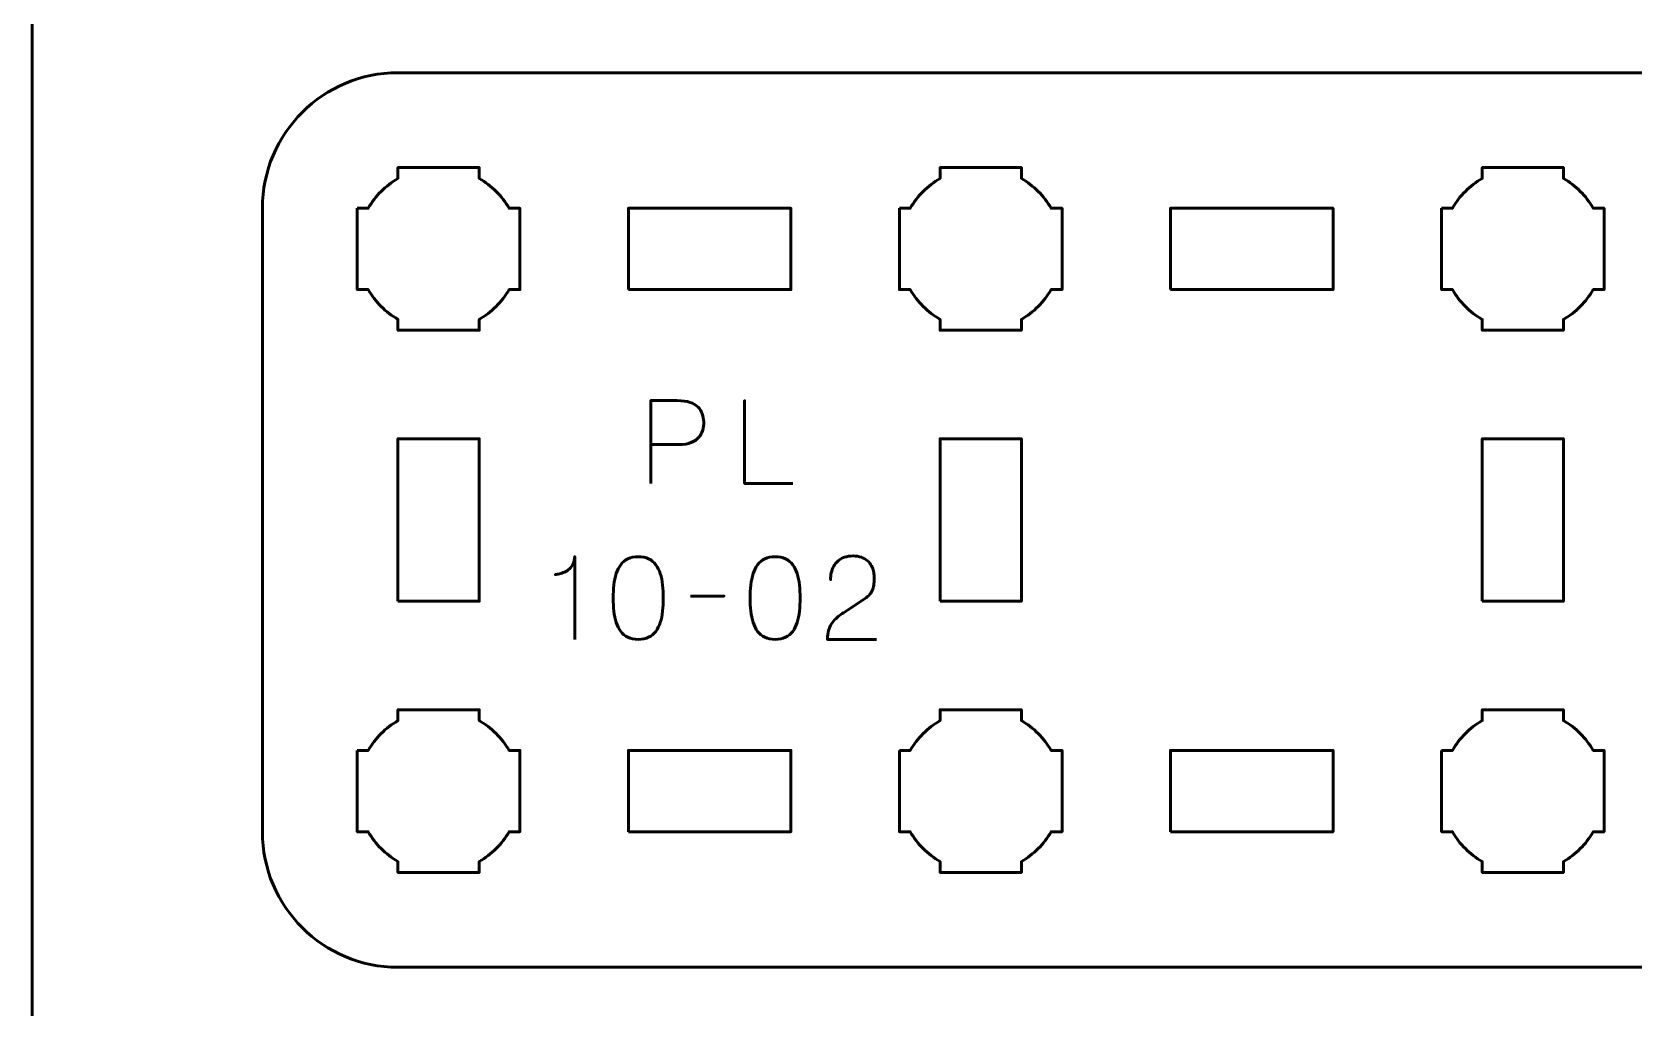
# Model space of a CAD drawing. Header units: centimetres. Extents: x -21 to 0, y -29.7 to 0.
# Drawn here: x -21 to -15.09, y -15.65 to -12.05 of the extents above; entities that cross this region are included whole.
import ezdxf

# ---------------------------------------------------------------- set-up
doc = ezdxf.new("R2010")
doc.units = ezdxf.units.CM
doc.header["$MEASUREMENT"] = 0
doc.layers.add('Layer 1', color=7, linetype='Continuous')

msp = doc.modelspace()

# ---------------------------------------------------------------- linework, layer by layer
at = {"layer": 'Layer 1', "lineweight": 53}
for points in [[(-18.80003, -13.00001), (-18.20003, -13.00001), (-18.20003, -12.70001), (-18.80003, -12.70001), (-18.80003, -13.00001)], [(-16.80003, -13.00001), (-16.20003, -13.00001), (-16.20003, -12.70001), (-16.80003, -12.70001), (-16.80003, -13.00001)], [(-19.65003, -14.15001), (-19.35003, -14.15001), (-19.35003, -13.55001), (-19.65003, -13.55001), (-19.65003, -14.15001)], [(-17.65003, -14.15001), (-17.35003, -14.15001), (-17.35003, -13.55001), (-17.65003, -13.55001), (-17.65003, -14.15001)], [(-15.65003, -14.15001), (-15.35003, -14.15001), (-15.35003, -13.55001), (-15.65003, -13.55001), (-15.65003, -14.15001)], [(-18.80003, -15.00001), (-18.20003, -15.00001), (-18.20003, -14.70001), (-18.80003, -14.70001), (-18.80003, -15.00001)], [(-16.80003, -15.00001), (-16.20003, -15.00001), (-16.20003, -14.70001), (-16.80003, -14.70001), (-16.80003, -15.00001)]]:
    msp.add_lwpolyline(points, close=True, dxfattribs=at)
at = {"layer": 'Layer 1', "color": 1, "lineweight": 53}
msp.add_open_spline([(-21.00003, -29.19995), (-21.00003, -29.19995), (-21.00003, -5.89992), (-21.00003, -5.89992), (-21.00003, -5.89992), (-21.00003, -5.81709), (-20.93286, -5.74992), (-20.85003, -5.74992), (-20.85003, -5.74992), (-20.7672, -5.74992), (-20.70003, -5.68275), (-20.70003, -5.59992), (-20.70003, -5.59992), (-20.70003, -5.51709), (-20.7672, -5.44992), (-20.85003, -5.44992), (-20.85003, -5.44992), (-20.93286, -5.44992), (-21.00003, -5.38275), (-21.00003, -5.29992), (-21.00003, -5.29992), (-21.00003, -5.21709), (-20.93286, -5.14992), (-20.85003, -5.14992), (-20.85003, -5.14992), (-20.7672, -5.14992), (-20.70003, -5.08275), (-20.70003, -4.99992), (-20.70003, -4.99992), (-20.70003, -4.91709), (-20.7672, -4.84992), (-20.85003, -4.84992), (-20.85003, -4.84992), (-20.93286, -4.84992), (-21.00003, -4.78275), (-21.00003, -4.69992), (-21.00003, -4.69992), (-21.00003, -4.61709), (-20.93286, -4.54992), (-20.85003, -4.54992), (-20.85003, -4.54992), (-20.7672, -4.54992), (-20.70003, -4.48275), (-20.70003, -4.39992), (-20.70003, -4.39992), (-20.70003, -4.31709), (-20.7672, -4.24992), (-20.85003, -4.24992), (-20.85003, -4.24992), (-20.93286, -4.24992), (-21.00003, -4.18275), (-21.00003, -4.09992), (-21.00003, -4.09992), (-21.00003, -4.01709), (-20.93286, -3.94992), (-20.85003, -3.94992), (-20.85003, -3.94992), (-20.7672, -3.94992), (-20.70003, -3.88275), (-20.70003, -3.79992), (-20.70003, -3.79992), (-20.70003, -3.71709), (-20.7672, -3.64992), (-20.85003, -3.64992), (-20.85003, -3.64992), (-20.93286, -3.64992), (-21.00003, -3.58275), (-21.00003, -3.49992), (-21.00003, -3.49992), (-21.00003, -3.41709), (-20.93286, -3.34992), (-20.85003, -3.34992), (-20.85003, -3.34992), (-20.7672, -3.34992), (-20.70003, -3.28275), (-20.70003, -3.19992), (-20.70003, -3.19992), (-20.70003, -3.11709), (-20.7672, -3.04992), (-20.85003, -3.04992), (-20.85003, -3.04992), (-20.93286, -3.04992), (-21.00003, -2.98275), (-21.00003, -2.89992), (-21.00003, -2.89992), (-21.00003, -2.81709), (-20.93286, -2.74992), (-20.85003, -2.74992), (-20.85003, -2.74992), (-20.7672, -2.74992), (-20.70003, -2.68275), (-20.70003, -2.59992), (-20.70003, -2.59992), (-20.70003, -2.51709), (-20.7672, -2.44992), (-20.85003, -2.44992), (-20.85003, -2.44992), (-20.93286, -2.44992), (-21.00003, -2.38275), (-21.00003, -2.29992), (-21.00003, -2.29992), (-21.00003, -2.21709), (-20.93286, -2.14992), (-20.85003, -2.14992), (-20.85003, -2.14992), (-20.7672, -2.14992), (-20.70003, -2.08275), (-20.70003, -1.99992), (-20.70003, -1.99992), (-20.70003, -1.91709), (-20.7672, -1.84992), (-20.85003, -1.84992), (-20.85003, -1.84992), (-20.93286, -1.84992), (-21.00003, -1.78275), (-21.00003, -1.69992), (-21.00003, -1.69992), (-21.00003, -1.61709), (-20.93286, -1.54992), (-20.85003, -1.54992), (-20.85003, -1.54992), (-20.7672, -1.54992), (-20.70003, -1.48275), (-20.70003, -1.39992), (-20.70003, -1.39992), (-20.70003, -1.31709), (-20.7672, -1.24992), (-20.85003, -1.24992), (-20.85003, -1.24992), (-20.93286, -1.24992), (-21.00003, -1.18275), (-21.00003, -1.09992), (-21.00003, -1.09992), (-21.00003, -1.09992), (-21.00003, -0.49992), (-21.00003, -0.49992), (-21.00003, -0.49992), (-21.00003, -0.22295), (-20.77694, 0.00004), (-20.49994, 0.00004), (-20.49994, 0.00004), (-20.49994, 0.00004), (-0.50008, 0.00004), (-0.50008, 0.00004), (-0.50008, 0.00004), (-0.22294, 0.00004), (0.00002, -0.22295), (0.00002, -0.49992), (0.00002, -0.49992), (0.00002, -0.49992), (0.00002, -29.19995), (0.00002, -29.19995), (0.00002, -29.19995), (0.00002, -29.47695), (-0.22294, -29.70004), (-0.50008, -29.70004), (-0.50008, -29.70004), (-0.50008, -29.70004), (-20.49994, -29.70004), (-20.49994, -29.70004), (-20.49994, -29.70004), (-20.77694, -29.70004), (-21.00003, -29.47695), (-21.00003, -29.19995)], degree=3, knots=[0, 0, 0, 0, 0.0243902, 0.0243902, 0.0243902, 0.0243902, 0.0487805, 0.0487805, 0.0487805, 0.0487805, 0.0731707, 0.0731707, 0.0731707, 0.0731707, 0.097561, 0.097561, 0.097561, 0.097561, 0.1219512, 0.1219512, 0.1219512, 0.1219512, 0.1463415, 0.1463415, 0.1463415, 0.1463415, 0.1707317, 0.1707317, 0.1707317, 0.1707317, 0.195122, 0.195122, 0.195122, 0.195122, 0.2195122, 0.2195122, 0.2195122, 0.2195122, 0.2439024, 0.2439024, 0.2439024, 0.2439024, 0.2682927, 0.2682927, 0.2682927, 0.2682927, 0.2926829, 0.2926829, 0.2926829, 0.2926829, 0.3170732, 0.3170732, 0.3170732, 0.3170732, 0.3414634, 0.3414634, 0.3414634, 0.3414634, 0.3658537, 0.3658537, 0.3658537, 0.3658537, 0.3902439, 0.3902439, 0.3902439, 0.3902439, 0.4146341, 0.4146341, 0.4146341, 0.4146341, 0.4390244, 0.4390244, 0.4390244, 0.4390244, 0.4634146, 0.4634146, 0.4634146, 0.4634146, 0.4878049, 0.4878049, 0.4878049, 0.4878049, 0.5121951, 0.5121951, 0.5121951, 0.5121951, 0.5365854, 0.5365854, 0.5365854, 0.5365854, 0.5609756, 0.5609756, 0.5609756, 0.5609756, 0.5853659, 0.5853659, 0.5853659, 0.5853659, 0.6097561, 0.6097561, 0.6097561, 0.6097561, 0.6341463, 0.6341463, 0.6341463, 0.6341463, 0.6585366, 0.6585366, 0.6585366, 0.6585366, 0.6829268, 0.6829268, 0.6829268, 0.6829268, 0.7073171, 0.7073171, 0.7073171, 0.7073171, 0.7317073, 0.7317073, 0.7317073, 0.7317073, 0.7560976, 0.7560976, 0.7560976, 0.7560976, 0.7804878, 0.7804878, 0.7804878, 0.7804878, 0.804878, 0.804878, 0.804878, 0.804878, 0.8292683, 0.8292683, 0.8292683, 0.8292683, 0.8536585, 0.8536585, 0.8536585, 0.8536585, 0.8780488, 0.8780488, 0.8780488, 0.8780488, 0.902439, 0.902439, 0.902439, 0.902439, 0.9268293, 0.9268293, 0.9268293, 0.9268293, 0.9512195, 0.9512195, 0.9512195, 0.9512195, 0.9756098, 0.9756098, 0.9756098, 0.9756098, 1, 1, 1, 1], dxfattribs=at)
at = {"layer": 'Layer 1', "color": 3, "lineweight": 53}
msp.add_open_spline([(-20.15003, -15.00001), (-20.15003, -15.00001), (-20.15003, -12.70001), (-20.15003, -12.70001), (-20.15003, -12.70001), (-20.15003, -12.42392), (-19.92612, -12.20001), (-19.65003, -12.20001), (-19.65003, -12.20001), (-19.65003, -12.20001), (-1.35003, -12.20001), (-1.35003, -12.20001), (-1.35003, -12.20001), (-1.07394, -12.20001), (-0.85003, -12.42392), (-0.85003, -12.70001), (-0.85003, -12.70001), (-0.85003, -12.70001), (-0.85003, -15.00001), (-0.85003, -15.00001), (-0.85003, -15.00001), (-0.85003, -15.2761), (-1.07394, -15.50001), (-1.35003, -15.50001), (-1.35003, -15.50001), (-1.35003, -15.50001), (-19.65003, -15.50001), (-19.65003, -15.50001), (-19.65003, -15.50001), (-19.92612, -15.50001), (-20.15003, -15.2761), (-20.15003, -15.00001)], degree=3, knots=[0, 0, 0, 0, 0.125, 0.125, 0.125, 0.125, 0.25, 0.25, 0.25, 0.25, 0.375, 0.375, 0.375, 0.375, 0.5, 0.5, 0.5, 0.5, 0.625, 0.625, 0.625, 0.625, 0.75, 0.75, 0.75, 0.75, 0.875, 0.875, 0.875, 0.875, 1, 1, 1, 1], dxfattribs=at)
at = {"layer": 'Layer 1', "lineweight": 53}
for points in [[(-19.80003, -12.70001), (-19.80003, -12.70001), (-19.75988, -12.70001), (-19.75988, -12.70001), (-19.75988, -12.70001), (-19.73353, -12.65448), (-19.69556, -12.61651), (-19.65003, -12.59016), (-19.65003, -12.59016), (-19.65003, -12.59016), (-19.65003, -12.55001), (-19.65003, -12.55001), (-19.65003, -12.55001), (-19.65003, -12.55001), (-19.50003, -12.55001), (-19.50003, -12.55001), (-19.50003, -12.55001), (-19.50003, -12.55001), (-19.35003, -12.55001), (-19.35003, -12.55001), (-19.35003, -12.55001), (-19.35003, -12.55001), (-19.35003, -12.59016), (-19.35003, -12.59016), (-19.35003, -12.59016), (-19.3045, -12.61651), (-19.26653, -12.65448), (-19.24018, -12.70001), (-19.24018, -12.70001), (-19.24018, -12.70001), (-19.20003, -12.70001), (-19.20003, -12.70001), (-19.20003, -12.70001), (-19.20003, -12.70001), (-19.20003, -12.85001), (-19.20003, -12.85001), (-19.20003, -12.85001), (-19.20003, -12.85001), (-19.20003, -13.00001), (-19.20003, -13.00001), (-19.20003, -13.00001), (-19.20003, -13.00001), (-19.24018, -13.00001), (-19.24018, -13.00001), (-19.24018, -13.00001), (-19.26653, -13.04554), (-19.3045, -13.08351), (-19.35003, -13.10986), (-19.35003, -13.10986), (-19.35003, -13.10986), (-19.35003, -13.15001), (-19.35003, -13.15001), (-19.35003, -13.15001), (-19.35003, -13.15001), (-19.50003, -13.15001), (-19.50003, -13.15001), (-19.50003, -13.15001), (-19.50003, -13.15001), (-19.65003, -13.15001), (-19.65003, -13.15001), (-19.65003, -13.15001), (-19.65003, -13.15001), (-19.65003, -13.10986), (-19.65003, -13.10986), (-19.65003, -13.10986), (-19.69556, -13.08351), (-19.73353, -13.04554), (-19.75988, -13.00001), (-19.75988, -13.00001), (-19.75988, -13.00001), (-19.80003, -13.00001), (-19.80003, -13.00001), (-19.80003, -13.00001), (-19.80003, -13.00001), (-19.80003, -12.85001), (-19.80003, -12.85001), (-19.80003, -12.85001), (-19.80003, -12.85001), (-19.80003, -12.70001), (-19.80003, -12.70001)], [(-17.80003, -12.70001), (-17.80003, -12.70001), (-17.75988, -12.70001), (-17.75988, -12.70001), (-17.75988, -12.70001), (-17.73353, -12.65448), (-17.69556, -12.61651), (-17.65003, -12.59016), (-17.65003, -12.59016), (-17.65003, -12.59016), (-17.65003, -12.55001), (-17.65003, -12.55001), (-17.65003, -12.55001), (-17.65003, -12.55001), (-17.50003, -12.55001), (-17.50003, -12.55001), (-17.50003, -12.55001), (-17.50003, -12.55001), (-17.35003, -12.55001), (-17.35003, -12.55001), (-17.35003, -12.55001), (-17.35003, -12.55001), (-17.35003, -12.59016), (-17.35003, -12.59016), (-17.35003, -12.59016), (-17.3045, -12.61651), (-17.26653, -12.65448), (-17.24018, -12.70001), (-17.24018, -12.70001), (-17.24018, -12.70001), (-17.20003, -12.70001), (-17.20003, -12.70001), (-17.20003, -12.70001), (-17.20003, -12.70001), (-17.20003, -12.85001), (-17.20003, -12.85001), (-17.20003, -12.85001), (-17.20003, -12.85001), (-17.20003, -13.00001), (-17.20003, -13.00001), (-17.20003, -13.00001), (-17.20003, -13.00001), (-17.24018, -13.00001), (-17.24018, -13.00001), (-17.24018, -13.00001), (-17.26653, -13.04554), (-17.3045, -13.08351), (-17.35003, -13.10986), (-17.35003, -13.10986), (-17.35003, -13.10986), (-17.35003, -13.15001), (-17.35003, -13.15001), (-17.35003, -13.15001), (-17.35003, -13.15001), (-17.50003, -13.15001), (-17.50003, -13.15001), (-17.50003, -13.15001), (-17.50003, -13.15001), (-17.65003, -13.15001), (-17.65003, -13.15001), (-17.65003, -13.15001), (-17.65003, -13.15001), (-17.65003, -13.10986), (-17.65003, -13.10986), (-17.65003, -13.10986), (-17.69556, -13.08351), (-17.73353, -13.04554), (-17.75988, -13.00001), (-17.75988, -13.00001), (-17.75988, -13.00001), (-17.80003, -13.00001), (-17.80003, -13.00001), (-17.80003, -13.00001), (-17.80003, -13.00001), (-17.80003, -12.85001), (-17.80003, -12.85001), (-17.80003, -12.85001), (-17.80003, -12.85001), (-17.80003, -12.70001), (-17.80003, -12.70001)], [(-15.80003, -12.70001), (-15.80003, -12.70001), (-15.75988, -12.70001), (-15.75988, -12.70001), (-15.75988, -12.70001), (-15.73353, -12.65448), (-15.69556, -12.61651), (-15.65003, -12.59016), (-15.65003, -12.59016), (-15.65003, -12.59016), (-15.65003, -12.55001), (-15.65003, -12.55001), (-15.65003, -12.55001), (-15.65003, -12.55001), (-15.50003, -12.55001), (-15.50003, -12.55001), (-15.50003, -12.55001), (-15.50003, -12.55001), (-15.35003, -12.55001), (-15.35003, -12.55001), (-15.35003, -12.55001), (-15.35003, -12.55001), (-15.35003, -12.59016), (-15.35003, -12.59016), (-15.35003, -12.59016), (-15.3045, -12.61651), (-15.26653, -12.65448), (-15.24018, -12.70001), (-15.24018, -12.70001), (-15.24018, -12.70001), (-15.20003, -12.70001), (-15.20003, -12.70001), (-15.20003, -12.70001), (-15.20003, -12.70001), (-15.20003, -12.85001), (-15.20003, -12.85001), (-15.20003, -12.85001), (-15.20003, -12.85001), (-15.20003, -13.00001), (-15.20003, -13.00001), (-15.20003, -13.00001), (-15.20003, -13.00001), (-15.24018, -13.00001), (-15.24018, -13.00001), (-15.24018, -13.00001), (-15.26653, -13.04554), (-15.3045, -13.08351), (-15.35003, -13.10986), (-15.35003, -13.10986), (-15.35003, -13.10986), (-15.35003, -13.15001), (-15.35003, -13.15001), (-15.35003, -13.15001), (-15.35003, -13.15001), (-15.50003, -13.15001), (-15.50003, -13.15001), (-15.50003, -13.15001), (-15.50003, -13.15001), (-15.65003, -13.15001), (-15.65003, -13.15001), (-15.65003, -13.15001), (-15.65003, -13.15001), (-15.65003, -13.10986), (-15.65003, -13.10986), (-15.65003, -13.10986), (-15.69556, -13.08351), (-15.73353, -13.04554), (-15.75988, -13.00001), (-15.75988, -13.00001), (-15.75988, -13.00001), (-15.80003, -13.00001), (-15.80003, -13.00001), (-15.80003, -13.00001), (-15.80003, -13.00001), (-15.80003, -12.85001), (-15.80003, -12.85001), (-15.80003, -12.85001), (-15.80003, -12.85001), (-15.80003, -12.70001), (-15.80003, -12.70001)], [(-19.80003, -14.70001), (-19.80003, -14.70001), (-19.75988, -14.70001), (-19.75988, -14.70001), (-19.75988, -14.70001), (-19.73353, -14.65448), (-19.69556, -14.61651), (-19.65003, -14.59016), (-19.65003, -14.59016), (-19.65003, -14.59016), (-19.65003, -14.55001), (-19.65003, -14.55001), (-19.65003, -14.55001), (-19.65003, -14.55001), (-19.50003, -14.55001), (-19.50003, -14.55001), (-19.50003, -14.55001), (-19.50003, -14.55001), (-19.35003, -14.55001), (-19.35003, -14.55001), (-19.35003, -14.55001), (-19.35003, -14.55001), (-19.35003, -14.59016), (-19.35003, -14.59016), (-19.35003, -14.59016), (-19.3045, -14.61651), (-19.26653, -14.65448), (-19.24018, -14.70001), (-19.24018, -14.70001), (-19.24018, -14.70001), (-19.20003, -14.70001), (-19.20003, -14.70001), (-19.20003, -14.70001), (-19.20003, -14.70001), (-19.20003, -14.85001), (-19.20003, -14.85001), (-19.20003, -14.85001), (-19.20003, -14.85001), (-19.20003, -15.00001), (-19.20003, -15.00001), (-19.20003, -15.00001), (-19.20003, -15.00001), (-19.24018, -15.00001), (-19.24018, -15.00001), (-19.24018, -15.00001), (-19.26653, -15.04554), (-19.3045, -15.08351), (-19.35003, -15.10986), (-19.35003, -15.10986), (-19.35003, -15.10986), (-19.35003, -15.15001), (-19.35003, -15.15001), (-19.35003, -15.15001), (-19.35003, -15.15001), (-19.50003, -15.15001), (-19.50003, -15.15001), (-19.50003, -15.15001), (-19.50003, -15.15001), (-19.65003, -15.15001), (-19.65003, -15.15001), (-19.65003, -15.15001), (-19.65003, -15.15001), (-19.65003, -15.10986), (-19.65003, -15.10986), (-19.65003, -15.10986), (-19.69556, -15.08351), (-19.73353, -15.04554), (-19.75988, -15.00001), (-19.75988, -15.00001), (-19.75988, -15.00001), (-19.80003, -15.00001), (-19.80003, -15.00001), (-19.80003, -15.00001), (-19.80003, -15.00001), (-19.80003, -14.85001), (-19.80003, -14.85001), (-19.80003, -14.85001), (-19.80003, -14.85001), (-19.80003, -14.70001), (-19.80003, -14.70001)], [(-17.80003, -14.70001), (-17.80003, -14.70001), (-17.75988, -14.70001), (-17.75988, -14.70001), (-17.75988, -14.70001), (-17.73353, -14.65448), (-17.69556, -14.61651), (-17.65003, -14.59016), (-17.65003, -14.59016), (-17.65003, -14.59016), (-17.65003, -14.55001), (-17.65003, -14.55001), (-17.65003, -14.55001), (-17.65003, -14.55001), (-17.50003, -14.55001), (-17.50003, -14.55001), (-17.50003, -14.55001), (-17.50003, -14.55001), (-17.35003, -14.55001), (-17.35003, -14.55001), (-17.35003, -14.55001), (-17.35003, -14.55001), (-17.35003, -14.59016), (-17.35003, -14.59016), (-17.35003, -14.59016), (-17.3045, -14.61651), (-17.26653, -14.65448), (-17.24018, -14.70001), (-17.24018, -14.70001), (-17.24018, -14.70001), (-17.20003, -14.70001), (-17.20003, -14.70001), (-17.20003, -14.70001), (-17.20003, -14.70001), (-17.20003, -14.85001), (-17.20003, -14.85001), (-17.20003, -14.85001), (-17.20003, -14.85001), (-17.20003, -15.00001), (-17.20003, -15.00001), (-17.20003, -15.00001), (-17.20003, -15.00001), (-17.24018, -15.00001), (-17.24018, -15.00001), (-17.24018, -15.00001), (-17.26653, -15.04554), (-17.3045, -15.08351), (-17.35003, -15.10986), (-17.35003, -15.10986), (-17.35003, -15.10986), (-17.35003, -15.15001), (-17.35003, -15.15001), (-17.35003, -15.15001), (-17.35003, -15.15001), (-17.50003, -15.15001), (-17.50003, -15.15001), (-17.50003, -15.15001), (-17.50003, -15.15001), (-17.65003, -15.15001), (-17.65003, -15.15001), (-17.65003, -15.15001), (-17.65003, -15.15001), (-17.65003, -15.10986), (-17.65003, -15.10986), (-17.65003, -15.10986), (-17.69556, -15.08351), (-17.73353, -15.04554), (-17.75988, -15.00001), (-17.75988, -15.00001), (-17.75988, -15.00001), (-17.80003, -15.00001), (-17.80003, -15.00001), (-17.80003, -15.00001), (-17.80003, -15.00001), (-17.80003, -14.85001), (-17.80003, -14.85001), (-17.80003, -14.85001), (-17.80003, -14.85001), (-17.80003, -14.70001), (-17.80003, -14.70001)], [(-15.80003, -14.70001), (-15.80003, -14.70001), (-15.75988, -14.70001), (-15.75988, -14.70001), (-15.75988, -14.70001), (-15.73353, -14.65448), (-15.69556, -14.61651), (-15.65003, -14.59016), (-15.65003, -14.59016), (-15.65003, -14.59016), (-15.65003, -14.55001), (-15.65003, -14.55001), (-15.65003, -14.55001), (-15.65003, -14.55001), (-15.50003, -14.55001), (-15.50003, -14.55001), (-15.50003, -14.55001), (-15.50003, -14.55001), (-15.35003, -14.55001), (-15.35003, -14.55001), (-15.35003, -14.55001), (-15.35003, -14.55001), (-15.35003, -14.59016), (-15.35003, -14.59016), (-15.35003, -14.59016), (-15.3045, -14.61651), (-15.26653, -14.65448), (-15.24018, -14.70001), (-15.24018, -14.70001), (-15.24018, -14.70001), (-15.20003, -14.70001), (-15.20003, -14.70001), (-15.20003, -14.70001), (-15.20003, -14.70001), (-15.20003, -14.85001), (-15.20003, -14.85001), (-15.20003, -14.85001), (-15.20003, -14.85001), (-15.20003, -15.00001), (-15.20003, -15.00001), (-15.20003, -15.00001), (-15.20003, -15.00001), (-15.24018, -15.00001), (-15.24018, -15.00001), (-15.24018, -15.00001), (-15.26653, -15.04554), (-15.3045, -15.08351), (-15.35003, -15.10986), (-15.35003, -15.10986), (-15.35003, -15.10986), (-15.35003, -15.15001), (-15.35003, -15.15001), (-15.35003, -15.15001), (-15.35003, -15.15001), (-15.50003, -15.15001), (-15.50003, -15.15001), (-15.50003, -15.15001), (-15.50003, -15.15001), (-15.65003, -15.15001), (-15.65003, -15.15001), (-15.65003, -15.15001), (-15.65003, -15.15001), (-15.65003, -15.10986), (-15.65003, -15.10986), (-15.65003, -15.10986), (-15.69556, -15.08351), (-15.73353, -15.04554), (-15.75988, -15.00001), (-15.75988, -15.00001), (-15.75988, -15.00001), (-15.80003, -15.00001), (-15.80003, -15.00001), (-15.80003, -15.00001), (-15.80003, -15.00001), (-15.80003, -14.85001), (-15.80003, -14.85001), (-15.80003, -14.85001), (-15.80003, -14.85001), (-15.80003, -14.70001), (-15.80003, -14.70001)]]:
    msp.add_open_spline(points, degree=3, knots=[0, 0, 0, 0, 0.05, 0.05, 0.05, 0.05, 0.1, 0.1, 0.1, 0.1, 0.15, 0.15, 0.15, 0.15, 0.2, 0.2, 0.2, 0.2, 0.25, 0.25, 0.25, 0.25, 0.3, 0.3, 0.3, 0.3, 0.35, 0.35, 0.35, 0.35, 0.4, 0.4, 0.4, 0.4, 0.45, 0.45, 0.45, 0.45, 0.5, 0.5, 0.5, 0.5, 0.55, 0.55, 0.55, 0.55, 0.6, 0.6, 0.6, 0.6, 0.65, 0.65, 0.65, 0.65, 0.7, 0.7, 0.7, 0.7, 0.75, 0.75, 0.75, 0.75, 0.8, 0.8, 0.8, 0.8, 0.85, 0.85, 0.85, 0.85, 0.9, 0.9, 0.9, 0.9, 0.95, 0.95, 0.95, 0.95, 1, 1, 1, 1], dxfattribs=at)
at = {"layer": 'Layer 1', "color": 5, "lineweight": 53}
for points, knots in [([(-18.71762, -13.71495), (-18.71762, -13.71495), (-18.71762, -13.40973), (-18.71762, -13.40973), (-18.71762, -13.40973), (-18.71762, -13.40973), (-18.62025, -13.40973), (-18.62025, -13.40973), (-18.62025, -13.40973), (-18.60078, -13.4098), (-18.58477, -13.41199), (-18.57214, -13.41622), (-18.57214, -13.41622), (-18.55958, -13.42038), (-18.5497, -13.42617), (-18.54257, -13.43351), (-18.54257, -13.43351), (-18.53545, -13.44077), (-18.53037, -13.4491), (-18.52726, -13.45848), (-18.52726, -13.45848), (-18.52423, -13.46787), (-18.52247, -13.47767), (-18.52204, -13.48805), (-18.52204, -13.48805), (-18.52155, -13.49842), (-18.52275, -13.50858), (-18.52557, -13.51845), (-18.52557, -13.51845), (-18.52846, -13.52833), (-18.53333, -13.53729), (-18.54032, -13.54534), (-18.54032, -13.54534), (-18.54723, -13.55338), (-18.55661, -13.5598), (-18.5684, -13.56453), (-18.5684, -13.56453), (-18.58018, -13.56932), (-18.59478, -13.57172), (-18.61221, -13.57186), (-18.61221, -13.57186), (-18.61221, -13.57186), (-18.71762, -13.57186), (-18.71762, -13.57186), (-18.71762, -13.57186), (-18.71762, -13.57186), (-18.61221, -13.57186), (-18.61221, -13.57186), (-18.61221, -13.57186), (-18.59514, -13.57172), (-18.58067, -13.56932), (-18.56896, -13.56453), (-18.56896, -13.56453), (-18.55718, -13.5598), (-18.54779, -13.55338), (-18.54074, -13.54534), (-18.54074, -13.54534), (-18.53375, -13.53729), (-18.52874, -13.52833), (-18.52578, -13.51845), (-18.52578, -13.51845), (-18.52282, -13.50858), (-18.52155, -13.49842), (-18.52204, -13.48805), (-18.52204, -13.48805), (-18.52247, -13.47767), (-18.52423, -13.46787), (-18.5274, -13.45848), (-18.5274, -13.45848), (-18.53051, -13.4491), (-18.53573, -13.44077), (-18.54286, -13.43351), (-18.54286, -13.43351), (-18.55005, -13.42617), (-18.55993, -13.42038), (-18.57249, -13.41622), (-18.57249, -13.41622), (-18.58512, -13.41199), (-18.60099, -13.4098), (-18.62025, -13.40973), (-18.62025, -13.40973), (-18.62025, -13.40973), (-18.71762, -13.40973), (-18.71762, -13.40973), (-18.71762, -13.40973), (-18.71762, -13.40973), (-18.71762, -13.71495), (-18.71762, -13.71495)], [0, 0, 0, 0, 0.0454545, 0.0454545, 0.0454545, 0.0454545, 0.0909091, 0.0909091, 0.0909091, 0.0909091, 0.1363636, 0.1363636, 0.1363636, 0.1363636, 0.1818182, 0.1818182, 0.1818182, 0.1818182, 0.2272727, 0.2272727, 0.2272727, 0.2272727, 0.2727273, 0.2727273, 0.2727273, 0.2727273, 0.3181818, 0.3181818, 0.3181818, 0.3181818, 0.3636364, 0.3636364, 0.3636364, 0.3636364, 0.4090909, 0.4090909, 0.4090909, 0.4090909, 0.4545455, 0.4545455, 0.4545455, 0.4545455, 0.5, 0.5, 0.5, 0.5, 0.5454545, 0.5454545, 0.5454545, 0.5454545, 0.5909091, 0.5909091, 0.5909091, 0.5909091, 0.6363636, 0.6363636, 0.6363636, 0.6363636, 0.6818182, 0.6818182, 0.6818182, 0.6818182, 0.7272727, 0.7272727, 0.7272727, 0.7272727, 0.7727273, 0.7727273, 0.7727273, 0.7727273, 0.8181818, 0.8181818, 0.8181818, 0.8181818, 0.8636364, 0.8636364, 0.8636364, 0.8636364, 0.9090909, 0.9090909, 0.9090909, 0.9090909, 0.9545455, 0.9545455, 0.9545455, 0.9545455, 1, 1, 1, 1]), ([(-18.19312, -13.71495), (-18.19312, -13.71495), (-18.37134, -13.71495), (-18.37134, -13.71495), (-18.37134, -13.71495), (-18.37134, -13.71495), (-18.37134, -13.40973), (-18.37134, -13.40973), (-18.37134, -13.40973), (-18.37134, -13.40973), (-18.37134, -13.71495), (-18.37134, -13.71495), (-18.37134, -13.71495), (-18.37134, -13.71495), (-18.19312, -13.71495), (-18.19312, -13.71495)], [0, 0, 0, 0, 0.25, 0.25, 0.25, 0.25, 0.5, 0.5, 0.5, 0.5, 0.75, 0.75, 0.75, 0.75, 1, 1, 1, 1]), ([(-18.99807, -14.29026), (-18.99807, -14.29026), (-18.99807, -13.98504), (-18.99807, -13.98504), (-18.99807, -13.98504), (-18.99814, -13.99541), (-18.99998, -14.0043), (-19.00351, -14.01171), (-19.00351, -14.01171), (-19.00696, -14.01919), (-19.01155, -14.02533), (-19.01719, -14.03026), (-19.01719, -14.03026), (-19.02284, -14.0352), (-19.02891, -14.03915), (-19.0354, -14.04212), (-19.0354, -14.04212), (-19.04189, -14.04501), (-19.04817, -14.0472), (-19.05424, -14.04854), (-19.05424, -14.04854), (-19.06037, -14.04995), (-19.0656, -14.0508), (-19.07004, -14.05108), (-19.07004, -14.05108), (-19.0656, -14.0508), (-19.06037, -14.04995), (-19.05424, -14.04854), (-19.05424, -14.04854), (-19.04817, -14.0472), (-19.04189, -14.04501), (-19.0354, -14.04212), (-19.0354, -14.04212), (-19.02891, -14.03915), (-19.02284, -14.0352), (-19.01719, -14.03026), (-19.01719, -14.03026), (-19.01155, -14.02533), (-19.00696, -14.01919), (-19.00351, -14.01171), (-19.00351, -14.01171), (-18.99998, -14.0043), (-18.99814, -13.99541), (-18.99807, -13.98504), (-18.99807, -13.98504), (-18.99807, -13.98504), (-18.99807, -14.29026), (-18.99807, -14.29026)], [0, 0, 0, 0, 0.0833333, 0.0833333, 0.0833333, 0.0833333, 0.1666667, 0.1666667, 0.1666667, 0.1666667, 0.25, 0.25, 0.25, 0.25, 0.3333333, 0.3333333, 0.3333333, 0.3333333, 0.4166667, 0.4166667, 0.4166667, 0.4166667, 0.5, 0.5, 0.5, 0.5, 0.5833333, 0.5833333, 0.5833333, 0.5833333, 0.6666667, 0.6666667, 0.6666667, 0.6666667, 0.75, 0.75, 0.75, 0.75, 0.8333333, 0.8333333, 0.8333333, 0.8333333, 0.9166667, 0.9166667, 0.9166667, 0.9166667, 1, 1, 1, 1]), ([(-18.76355, -14.29026), (-18.74874, -14.29019), (-18.73597, -14.28758), (-18.72531, -14.2825), (-18.72531, -14.2825), (-18.71473, -14.27742), (-18.70591, -14.27015), (-18.69886, -14.26091), (-18.69886, -14.26091), (-18.69187, -14.2516), (-18.68637, -14.24059), (-18.68228, -14.22789), (-18.68228, -14.22789), (-18.67825, -14.21519), (-18.67536, -14.20129), (-18.67374, -14.18605), (-18.67374, -14.18605), (-18.67204, -14.17081), (-18.6712, -14.15479), (-18.67127, -14.13786), (-18.67127, -14.13786), (-18.6712, -14.121), (-18.67204, -14.10498), (-18.67374, -14.08981), (-18.67374, -14.08981), (-18.67536, -14.07464), (-18.67825, -14.06067), (-18.68228, -14.04797), (-18.68228, -14.04797), (-18.68637, -14.03534), (-18.69187, -14.02434), (-18.69886, -14.01495), (-18.69886, -14.01495), (-18.70591, -14.00564), (-18.71473, -13.99837), (-18.72531, -13.99329), (-18.72531, -13.99329), (-18.73597, -13.98814), (-18.74874, -13.98553), (-18.76355, -13.98546), (-18.76355, -13.98546), (-18.77837, -13.98553), (-18.79114, -13.98814), (-18.8018, -13.99329), (-18.8018, -13.99329), (-18.81238, -13.99837), (-18.8212, -14.00564), (-18.82825, -14.01495), (-18.82825, -14.01495), (-18.83524, -14.02434), (-18.84074, -14.03534), (-18.84483, -14.04797), (-18.84483, -14.04797), (-18.84886, -14.06067), (-18.85175, -14.07464), (-18.85337, -14.08981), (-18.85337, -14.08981), (-18.85506, -14.10498), (-18.85591, -14.121), (-18.85584, -14.13786), (-18.85584, -14.13786), (-18.85591, -14.15479), (-18.85506, -14.17081), (-18.85337, -14.18605), (-18.85337, -14.18605), (-18.85175, -14.20129), (-18.84886, -14.21519), (-18.84483, -14.22789), (-18.84483, -14.22789), (-18.84074, -14.24059), (-18.83524, -14.2516), (-18.82825, -14.26091), (-18.82825, -14.26091), (-18.8212, -14.27015), (-18.81238, -14.27742), (-18.8018, -14.2825), (-18.8018, -14.2825), (-18.79114, -14.28758), (-18.77837, -14.29019), (-18.76355, -14.29026)], [0, 0, 0, 0, 0.05, 0.05, 0.05, 0.05, 0.1, 0.1, 0.1, 0.1, 0.15, 0.15, 0.15, 0.15, 0.2, 0.2, 0.2, 0.2, 0.25, 0.25, 0.25, 0.25, 0.3, 0.3, 0.3, 0.3, 0.35, 0.35, 0.35, 0.35, 0.4, 0.4, 0.4, 0.4, 0.45, 0.45, 0.45, 0.45, 0.5, 0.5, 0.5, 0.5, 0.55, 0.55, 0.55, 0.55, 0.6, 0.6, 0.6, 0.6, 0.65, 0.65, 0.65, 0.65, 0.7, 0.7, 0.7, 0.7, 0.75, 0.75, 0.75, 0.75, 0.8, 0.8, 0.8, 0.8, 0.85, 0.85, 0.85, 0.85, 0.9, 0.9, 0.9, 0.9, 0.95, 0.95, 0.95, 0.95, 1, 1, 1, 1]), ([(-18.76355, -14.29026), (-18.74874, -14.29019), (-18.73597, -14.28758), (-18.72531, -14.2825), (-18.72531, -14.2825), (-18.71473, -14.27742), (-18.70591, -14.27015), (-18.69886, -14.26091), (-18.69886, -14.26091), (-18.69187, -14.2516), (-18.68637, -14.24059), (-18.68228, -14.22789), (-18.68228, -14.22789), (-18.67825, -14.21519), (-18.67536, -14.20129), (-18.67374, -14.18605), (-18.67374, -14.18605), (-18.67204, -14.17081), (-18.6712, -14.15479), (-18.67127, -14.13786), (-18.67127, -14.13786), (-18.6712, -14.121), (-18.67204, -14.10498), (-18.67374, -14.08981), (-18.67374, -14.08981), (-18.67536, -14.07464), (-18.67825, -14.06067), (-18.68228, -14.04797), (-18.68228, -14.04797), (-18.68637, -14.03534), (-18.69187, -14.02434), (-18.69886, -14.01495), (-18.69886, -14.01495), (-18.70591, -14.00564), (-18.71473, -13.99837), (-18.72531, -13.99329), (-18.72531, -13.99329), (-18.73597, -13.98814), (-18.74874, -13.98553), (-18.76355, -13.98546), (-18.76355, -13.98546), (-18.77837, -13.98553), (-18.79114, -13.98814), (-18.8018, -13.99329), (-18.8018, -13.99329), (-18.81238, -13.99837), (-18.8212, -14.00564), (-18.82825, -14.01495), (-18.82825, -14.01495), (-18.83524, -14.02434), (-18.84074, -14.03534), (-18.84483, -14.04797), (-18.84483, -14.04797), (-18.84886, -14.06067), (-18.85175, -14.07464), (-18.85337, -14.08981), (-18.85337, -14.08981), (-18.85506, -14.10498), (-18.85591, -14.121), (-18.85584, -14.13786), (-18.85584, -14.13786), (-18.85591, -14.15479), (-18.85506, -14.17081), (-18.85337, -14.18605), (-18.85337, -14.18605), (-18.85175, -14.20129), (-18.84886, -14.21519), (-18.84483, -14.22789), (-18.84483, -14.22789), (-18.84074, -14.24059), (-18.83524, -14.2516), (-18.82825, -14.26091), (-18.82825, -14.26091), (-18.8212, -14.27015), (-18.81238, -14.27742), (-18.8018, -14.2825), (-18.8018, -14.2825), (-18.79114, -14.28758), (-18.77837, -14.29019), (-18.76355, -14.29026)], [0, 0, 0, 0, 0.05, 0.05, 0.05, 0.05, 0.1, 0.1, 0.1, 0.1, 0.15, 0.15, 0.15, 0.15, 0.2, 0.2, 0.2, 0.2, 0.25, 0.25, 0.25, 0.25, 0.3, 0.3, 0.3, 0.3, 0.35, 0.35, 0.35, 0.35, 0.4, 0.4, 0.4, 0.4, 0.45, 0.45, 0.45, 0.45, 0.5, 0.5, 0.5, 0.5, 0.55, 0.55, 0.55, 0.55, 0.6, 0.6, 0.6, 0.6, 0.65, 0.65, 0.65, 0.65, 0.7, 0.7, 0.7, 0.7, 0.75, 0.75, 0.75, 0.75, 0.8, 0.8, 0.8, 0.8, 0.85, 0.85, 0.85, 0.85, 0.9, 0.9, 0.9, 0.9, 0.95, 0.95, 0.95, 0.95, 1, 1, 1, 1]), ([(-18.25852, -14.29026), (-18.24371, -14.29019), (-18.23094, -14.28758), (-18.22028, -14.2825), (-18.22028, -14.2825), (-18.2097, -14.27742), (-18.20088, -14.27015), (-18.19383, -14.26091), (-18.19383, -14.26091), (-18.18684, -14.2516), (-18.18134, -14.24059), (-18.17725, -14.22789), (-18.17725, -14.22789), (-18.17322, -14.21519), (-18.17033, -14.20129), (-18.16871, -14.18605), (-18.16871, -14.18605), (-18.16701, -14.17081), (-18.16617, -14.15479), (-18.16624, -14.13786), (-18.16624, -14.13786), (-18.16617, -14.121), (-18.16701, -14.10498), (-18.16871, -14.08981), (-18.16871, -14.08981), (-18.17033, -14.07464), (-18.17322, -14.06067), (-18.17725, -14.04797), (-18.17725, -14.04797), (-18.18134, -14.03534), (-18.18684, -14.02434), (-18.19383, -14.01495), (-18.19383, -14.01495), (-18.20088, -14.00564), (-18.2097, -13.99837), (-18.22028, -13.99329), (-18.22028, -13.99329), (-18.23094, -13.98814), (-18.24371, -13.98553), (-18.25852, -13.98546), (-18.25852, -13.98546), (-18.27334, -13.98553), (-18.28611, -13.98814), (-18.29677, -13.99329), (-18.29677, -13.99329), (-18.30735, -13.99837), (-18.31617, -14.00564), (-18.32322, -14.01495), (-18.32322, -14.01495), (-18.33021, -14.02434), (-18.33571, -14.03534), (-18.3398, -14.04797), (-18.3398, -14.04797), (-18.34383, -14.06067), (-18.34672, -14.07464), (-18.34834, -14.08981), (-18.34834, -14.08981), (-18.35003, -14.10498), (-18.35088, -14.121), (-18.35081, -14.13786), (-18.35081, -14.13786), (-18.35088, -14.15479), (-18.35003, -14.17081), (-18.34834, -14.18605), (-18.34834, -14.18605), (-18.34672, -14.20129), (-18.34383, -14.21519), (-18.3398, -14.22789), (-18.3398, -14.22789), (-18.33571, -14.24059), (-18.33021, -14.2516), (-18.32322, -14.26091), (-18.32322, -14.26091), (-18.31617, -14.27015), (-18.30735, -14.27742), (-18.29677, -14.2825), (-18.29677, -14.2825), (-18.28611, -14.28758), (-18.27334, -14.29019), (-18.25852, -14.29026)], [0, 0, 0, 0, 0.05, 0.05, 0.05, 0.05, 0.1, 0.1, 0.1, 0.1, 0.15, 0.15, 0.15, 0.15, 0.2, 0.2, 0.2, 0.2, 0.25, 0.25, 0.25, 0.25, 0.3, 0.3, 0.3, 0.3, 0.35, 0.35, 0.35, 0.35, 0.4, 0.4, 0.4, 0.4, 0.45, 0.45, 0.45, 0.45, 0.5, 0.5, 0.5, 0.5, 0.55, 0.55, 0.55, 0.55, 0.6, 0.6, 0.6, 0.6, 0.65, 0.65, 0.65, 0.65, 0.7, 0.7, 0.7, 0.7, 0.75, 0.75, 0.75, 0.75, 0.8, 0.8, 0.8, 0.8, 0.85, 0.85, 0.85, 0.85, 0.9, 0.9, 0.9, 0.9, 0.95, 0.95, 0.95, 0.95, 1, 1, 1, 1]), ([(-18.25852, -14.29026), (-18.24371, -14.29019), (-18.23094, -14.28758), (-18.22028, -14.2825), (-18.22028, -14.2825), (-18.2097, -14.27742), (-18.20088, -14.27015), (-18.19383, -14.26091), (-18.19383, -14.26091), (-18.18684, -14.2516), (-18.18134, -14.24059), (-18.17725, -14.22789), (-18.17725, -14.22789), (-18.17322, -14.21519), (-18.17033, -14.20129), (-18.16871, -14.18605), (-18.16871, -14.18605), (-18.16701, -14.17081), (-18.16617, -14.15479), (-18.16624, -14.13786), (-18.16624, -14.13786), (-18.16617, -14.121), (-18.16701, -14.10498), (-18.16871, -14.08981), (-18.16871, -14.08981), (-18.17033, -14.07464), (-18.17322, -14.06067), (-18.17725, -14.04797), (-18.17725, -14.04797), (-18.18134, -14.03534), (-18.18684, -14.02434), (-18.19383, -14.01495), (-18.19383, -14.01495), (-18.20088, -14.00564), (-18.2097, -13.99837), (-18.22028, -13.99329), (-18.22028, -13.99329), (-18.23094, -13.98814), (-18.24371, -13.98553), (-18.25852, -13.98546), (-18.25852, -13.98546), (-18.27334, -13.98553), (-18.28611, -13.98814), (-18.29677, -13.99329), (-18.29677, -13.99329), (-18.30735, -13.99837), (-18.31617, -14.00564), (-18.32322, -14.01495), (-18.32322, -14.01495), (-18.33021, -14.02434), (-18.33571, -14.03534), (-18.3398, -14.04797), (-18.3398, -14.04797), (-18.34383, -14.06067), (-18.34672, -14.07464), (-18.34834, -14.08981), (-18.34834, -14.08981), (-18.35003, -14.10498), (-18.35088, -14.121), (-18.35081, -14.13786), (-18.35081, -14.13786), (-18.35088, -14.15479), (-18.35003, -14.17081), (-18.34834, -14.18605), (-18.34834, -14.18605), (-18.34672, -14.20129), (-18.34383, -14.21519), (-18.3398, -14.22789), (-18.3398, -14.22789), (-18.33571, -14.24059), (-18.33021, -14.2516), (-18.32322, -14.26091), (-18.32322, -14.26091), (-18.31617, -14.27015), (-18.30735, -14.27742), (-18.29677, -14.2825), (-18.29677, -14.2825), (-18.28611, -14.28758), (-18.27334, -14.29019), (-18.25852, -14.29026)], [0, 0, 0, 0, 0.05, 0.05, 0.05, 0.05, 0.1, 0.1, 0.1, 0.1, 0.15, 0.15, 0.15, 0.15, 0.2, 0.2, 0.2, 0.2, 0.25, 0.25, 0.25, 0.25, 0.3, 0.3, 0.3, 0.3, 0.35, 0.35, 0.35, 0.35, 0.4, 0.4, 0.4, 0.4, 0.45, 0.45, 0.45, 0.45, 0.5, 0.5, 0.5, 0.5, 0.55, 0.55, 0.55, 0.55, 0.6, 0.6, 0.6, 0.6, 0.65, 0.65, 0.65, 0.65, 0.7, 0.7, 0.7, 0.7, 0.75, 0.75, 0.75, 0.75, 0.8, 0.8, 0.8, 0.8, 0.85, 0.85, 0.85, 0.85, 0.9, 0.9, 0.9, 0.9, 0.95, 0.95, 0.95, 0.95, 1, 1, 1, 1]), ([(-17.8843, -14.29026), (-17.8843, -14.29026), (-18.06591, -14.29026), (-18.06591, -14.29026), (-18.06591, -14.29026), (-18.06556, -14.27798), (-18.06401, -14.26712), (-18.06139, -14.2578), (-18.06139, -14.2578), (-18.05871, -14.24849), (-18.05512, -14.24031), (-18.05067, -14.23325), (-18.05067, -14.23325), (-18.04615, -14.2262), (-18.041, -14.21992), (-18.03515, -14.21441), (-18.03515, -14.21441), (-18.02929, -14.20884), (-18.02301, -14.20376), (-18.01624, -14.19896), (-18.01624, -14.19896), (-18.00947, -14.19423), (-18.00248, -14.18951), (-17.99521, -14.18485), (-17.99521, -14.18485), (-17.99521, -14.18485), (-17.92282, -14.13659), (-17.92282, -14.13659), (-17.92282, -14.13659), (-17.91542, -14.13137), (-17.90963, -14.12566), (-17.90554, -14.11952), (-17.90554, -14.11952), (-17.90138, -14.11338), (-17.89848, -14.10689), (-17.89672, -14.10004), (-17.89672, -14.10004), (-17.89503, -14.09327), (-17.89397, -14.08629), (-17.89362, -14.07923), (-17.89362, -14.07923), (-17.89326, -14.0721), (-17.89312, -14.06498), (-17.89319, -14.05785), (-17.89319, -14.05785), (-17.89319, -14.052), (-17.89397, -14.04572), (-17.89552, -14.03894), (-17.89552, -14.03894), (-17.89714, -14.03224), (-17.89968, -14.02554), (-17.90328, -14.01891), (-17.90328, -14.01891), (-17.90688, -14.01227), (-17.91168, -14.00621), (-17.91767, -14.0007), (-17.91767, -14.0007), (-17.92367, -13.99527), (-17.93108, -13.9909), (-17.9399, -13.98758), (-17.9399, -13.98758), (-17.94872, -13.98426), (-17.95909, -13.98257), (-17.97108, -13.9825), (-17.97108, -13.9825), (-17.98315, -13.98257), (-17.9938, -13.98426), (-18.00298, -13.98751), (-18.00298, -13.98751), (-18.01215, -13.99075), (-18.01998, -13.99527), (-18.02647, -14.00098), (-18.02647, -14.00098), (-18.03296, -14.0067), (-18.03818, -14.01333), (-18.04227, -14.02074), (-18.04227, -14.02074), (-18.04637, -14.02815), (-18.04933, -14.03605), (-18.05123, -14.04438), (-18.05123, -14.04438), (-18.05314, -14.0527), (-18.05406, -14.06117), (-18.05406, -14.06971), (-18.05406, -14.06971), (-18.05406, -14.06117), (-18.05314, -14.0527), (-18.05123, -14.04438), (-18.05123, -14.04438), (-18.04933, -14.03605), (-18.04637, -14.02815), (-18.04227, -14.02074), (-18.04227, -14.02074), (-18.03818, -14.01333), (-18.03296, -14.0067), (-18.02647, -14.00098), (-18.02647, -14.00098), (-18.01998, -13.99527), (-18.01215, -13.99075), (-18.00298, -13.98751), (-18.00298, -13.98751), (-17.9938, -13.98426), (-17.98315, -13.98257), (-17.97108, -13.9825), (-17.97108, -13.9825), (-17.95909, -13.98257), (-17.94872, -13.98426), (-17.9399, -13.98758), (-17.9399, -13.98758), (-17.93108, -13.9909), (-17.92367, -13.99527), (-17.91767, -14.0007), (-17.91767, -14.0007), (-17.91168, -14.00621), (-17.90688, -14.01227), (-17.90328, -14.01891), (-17.90328, -14.01891), (-17.89968, -14.02554), (-17.89714, -14.03224), (-17.89552, -14.03894), (-17.89552, -14.03894), (-17.89397, -14.04572), (-17.89319, -14.052), (-17.89319, -14.05785), (-17.89319, -14.05785), (-17.89312, -14.06498), (-17.89326, -14.0721), (-17.89362, -14.07923), (-17.89362, -14.07923), (-17.89397, -14.08629), (-17.89503, -14.09327), (-17.89672, -14.10004), (-17.89672, -14.10004), (-17.89848, -14.10689), (-17.90138, -14.11338), (-17.90554, -14.11952), (-17.90554, -14.11952), (-17.90963, -14.12566), (-17.91542, -14.13137), (-17.92282, -14.13659), (-17.92282, -14.13659), (-17.92282, -14.13659), (-17.99521, -14.18485), (-17.99521, -14.18485), (-17.99521, -14.18485), (-18.00248, -14.18951), (-18.00947, -14.19423), (-18.01624, -14.19896), (-18.01624, -14.19896), (-18.02301, -14.20376), (-18.02929, -14.20884), (-18.03515, -14.21441), (-18.03515, -14.21441), (-18.041, -14.21992), (-18.04615, -14.2262), (-18.05067, -14.23325), (-18.05067, -14.23325), (-18.05512, -14.24031), (-18.05871, -14.24849), (-18.06139, -14.2578), (-18.06139, -14.2578), (-18.06401, -14.26712), (-18.06556, -14.27798), (-18.06591, -14.29026), (-18.06591, -14.29026), (-18.06591, -14.29026), (-17.8843, -14.29026), (-17.8843, -14.29026)], [0, 0, 0, 0, 0.0238095, 0.0238095, 0.0238095, 0.0238095, 0.047619, 0.047619, 0.047619, 0.047619, 0.0714286, 0.0714286, 0.0714286, 0.0714286, 0.0952381, 0.0952381, 0.0952381, 0.0952381, 0.1190476, 0.1190476, 0.1190476, 0.1190476, 0.1428571, 0.1428571, 0.1428571, 0.1428571, 0.1666667, 0.1666667, 0.1666667, 0.1666667, 0.1904762, 0.1904762, 0.1904762, 0.1904762, 0.2142857, 0.2142857, 0.2142857, 0.2142857, 0.2380952, 0.2380952, 0.2380952, 0.2380952, 0.2619048, 0.2619048, 0.2619048, 0.2619048, 0.2857143, 0.2857143, 0.2857143, 0.2857143, 0.3095238, 0.3095238, 0.3095238, 0.3095238, 0.3333333, 0.3333333, 0.3333333, 0.3333333, 0.3571429, 0.3571429, 0.3571429, 0.3571429, 0.3809524, 0.3809524, 0.3809524, 0.3809524, 0.4047619, 0.4047619, 0.4047619, 0.4047619, 0.4285714, 0.4285714, 0.4285714, 0.4285714, 0.452381, 0.452381, 0.452381, 0.452381, 0.4761905, 0.4761905, 0.4761905, 0.4761905, 0.5, 0.5, 0.5, 0.5, 0.5238095, 0.5238095, 0.5238095, 0.5238095, 0.547619, 0.547619, 0.547619, 0.547619, 0.5714286, 0.5714286, 0.5714286, 0.5714286, 0.5952381, 0.5952381, 0.5952381, 0.5952381, 0.6190476, 0.6190476, 0.6190476, 0.6190476, 0.6428571, 0.6428571, 0.6428571, 0.6428571, 0.6666667, 0.6666667, 0.6666667, 0.6666667, 0.6904762, 0.6904762, 0.6904762, 0.6904762, 0.7142857, 0.7142857, 0.7142857, 0.7142857, 0.7380952, 0.7380952, 0.7380952, 0.7380952, 0.7619048, 0.7619048, 0.7619048, 0.7619048, 0.7857143, 0.7857143, 0.7857143, 0.7857143, 0.8095238, 0.8095238, 0.8095238, 0.8095238, 0.8333333, 0.8333333, 0.8333333, 0.8333333, 0.8571429, 0.8571429, 0.8571429, 0.8571429, 0.8809524, 0.8809524, 0.8809524, 0.8809524, 0.9047619, 0.9047619, 0.9047619, 0.9047619, 0.9285714, 0.9285714, 0.9285714, 0.9285714, 0.952381, 0.952381, 0.952381, 0.952381, 0.9761905, 0.9761905, 0.9761905, 0.9761905, 1, 1, 1, 1]), ([(-18.57094, -14.13066), (-18.57094, -14.13066), (-18.44775, -14.13066), (-18.44775, -14.13066), (-18.44775, -14.13066), (-18.44775, -14.13066), (-18.57094, -14.13066), (-18.57094, -14.13066)], [0, 0, 0, 0, 0.5, 0.5, 0.5, 0.5, 1, 1, 1, 1])]:
    msp.add_open_spline(points, degree=3, knots=knots, dxfattribs=at)

doc.saveas('drawing.dxf')
